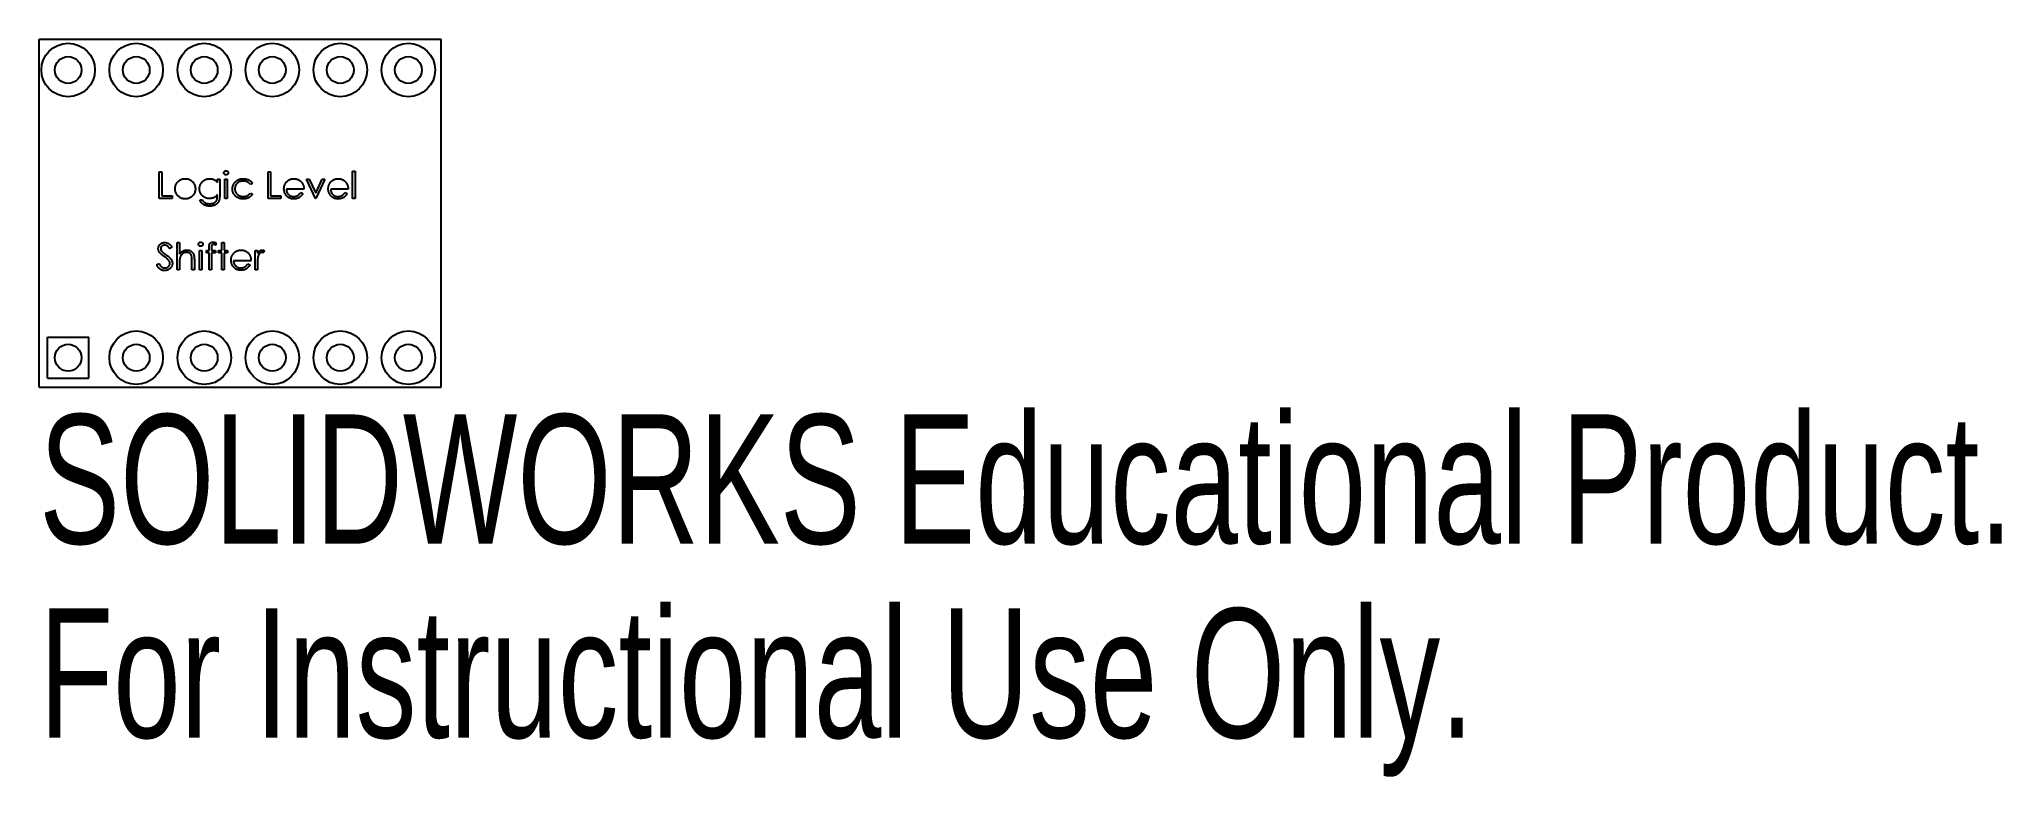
# Model space of a CAD drawing. Header units: millimetres. Extents: x 139.3 to 212.6, y 143.4 to 171.
import ezdxf

# ---------------------------------------------------------------- set-up
doc = ezdxf.new("R2010")
doc.units = ezdxf.units.MM
doc.styles.add('SLDTEXTSTYLE0', font='TXT', dxfattribs={"width": 0.7})

msp = doc.modelspace()

# ---------------------------------------------------------------- linework, layer by layer
at = {"color": 7, "linetype": 'Continuous', "lineweight": 25}
for p, q in [((139.292, 170.953), (154.292, 170.953)), ((139.292, 157.953), (139.292, 170.953)), ((154.292, 157.953), (154.292, 170.953)), ((143.775, 164.999), (143.775, 165.999)), ((143.775, 165.999), (143.864, 165.999)), ((143.864, 165.999), (143.864, 165.101)), ((145.941, 165.602), (145.941, 165.729)), ((145.941, 165.729), (146.031, 165.729)), ((146.031, 165.729), (146.031, 165.149)), ((146.223, 164.999), (146.223, 165.729)), ((146.223, 165.729), (146.313, 165.729)), ((146.313, 165.729), (146.313, 164.999)), ((147.839, 164.999), (147.839, 165.999)), ((147.839, 165.999), (147.928, 165.999)), ((147.928, 165.999), (147.928, 165.101)), ((149.608, 164.999), (149.275, 165.729)), ((149.275, 165.729), (149.372, 165.729)), ((149.372, 165.729), (149.614, 165.197)), ((149.614, 165.197), (149.857, 165.729)), ((149.954, 165.729), (149.621, 164.999)), ((149.857, 165.729), (149.954, 165.729)), ((150.993, 164.999), (150.993, 166.024)), ((150.993, 166.024), (151.082, 166.024)), ((151.082, 166.024), (151.082, 164.999)), ((144.249, 164.999), (143.775, 164.999)), ((143.864, 165.101), (144.249, 165.101)), ((144.249, 165.101), (144.249, 164.999)), ((145.287, 164.947), (145.377, 164.947)), ((145.941, 165.101), (145.941, 165.139)), ((146.313, 164.999), (146.223, 164.999)), ((147.249, 165.571), (147.174, 165.524)), ((147.174, 165.204), (147.249, 165.154)), ((148.313, 164.999), (147.839, 164.999)), ((147.928, 165.101), (148.313, 165.101)), ((148.313, 165.101), (148.313, 164.999)), ((149.172, 165.345), (148.518, 165.345)), ((149.054, 165.229), (149.134, 165.188)), ((149.621, 164.999), (149.608, 164.999)), ((150.826, 165.345), (150.172, 165.345)), ((150.708, 165.229), (150.787, 165.188)), ((151.082, 164.999), (150.993, 164.999)), ((144.249, 163.188), (144.168, 163.127)), ((144.441, 162.332), (144.441, 163.358)), ((144.441, 163.358), (144.531, 163.358)), ((144.531, 163.358), (144.531, 162.925)), ((144.993, 162.332), (144.993, 162.676)), ((145.082, 162.705), (145.082, 162.332)), ((145.275, 162.332), (145.275, 163.063)), ((145.275, 163.063), (145.364, 163.063)), ((145.364, 163.063), (145.364, 162.332)), ((145.531, 162.973), (145.531, 163.063)), ((145.531, 163.063), (145.634, 163.063)), ((145.634, 162.973), (145.531, 162.973)), ((145.634, 163.063), (145.634, 163.18)), ((145.634, 162.332), (145.634, 162.973)), ((145.724, 162.973), (145.723, 162.332)), ((145.724, 163.164), (145.724, 163.063)), ((145.724, 163.063), (145.877, 163.063)), ((145.877, 162.973), (145.724, 162.973)), ((145.877, 163.063), (145.877, 162.973)), ((145.89, 163.352), (145.89, 163.258)), ((145.98, 162.973), (145.98, 163.063)), ((145.98, 163.063), (146.108, 163.063)), ((146.108, 162.973), (145.98, 162.973)), ((146.108, 163.063), (146.108, 163.358)), ((146.108, 163.358), (146.198, 163.358)), ((146.108, 162.332), (146.108, 162.973)), ((146.198, 163.358), (146.198, 163.063)), ((146.198, 163.063), (146.326, 163.063)), ((146.326, 162.973), (146.198, 162.973)), ((146.198, 162.973), (146.198, 162.332)), ((146.326, 163.063), (146.326, 162.973)), ((147.198, 162.678), (146.544, 162.678)), ((147.352, 162.332), (147.352, 163.063)), ((147.352, 163.063), (147.441, 163.063)), ((147.441, 163.063), (147.441, 162.955)), ((147.698, 163.051), (147.648, 162.973)), ((143.672, 162.525), (143.757, 162.576)), ((144.531, 162.332), (144.441, 162.332)), ((144.531, 162.596), (144.531, 162.332)), ((145.082, 162.332), (144.993, 162.332)), ((145.364, 162.332), (145.275, 162.332)), ((145.723, 162.332), (145.634, 162.332)), ((146.198, 162.332), (146.108, 162.332)), ((147.08, 162.563), (147.159, 162.521)), ((147.441, 162.332), (147.352, 162.332)), ((147.441, 162.578), (147.441, 162.332)), ((139.602, 158.283), (139.602, 159.823)), ((139.602, 159.823), (141.142, 159.823)), ((141.142, 158.283), (141.142, 159.823)), ((139.602, 158.283), (141.142, 158.283)), ((139.292, 157.953), (154.292, 157.953))]:
    msp.add_line(p, q, dxfattribs=at)
for centre, radius in [((140.372, 169.803), 1), ((142.912, 169.803), 1), ((145.452, 169.803), 1), ((147.992, 169.803), 1), ((150.532, 169.803), 1), ((153.072, 169.803), 1), ((140.372, 169.803), 0.5), ((142.912, 169.803), 0.5), ((145.452, 169.803), 0.5), ((147.992, 169.803), 0.5), ((150.532, 169.803), 0.5), ((153.072, 169.803), 0.5), ((142.912, 159.053), 1), ((145.452, 159.053), 1), ((147.992, 159.053), 1), ((150.532, 159.053), 1), ((153.072, 159.053), 1), ((140.372, 159.053), 0.5), ((142.912, 159.053), 0.5), ((145.452, 159.053), 0.5), ((147.992, 159.053), 0.5), ((150.532, 159.053), 0.5), ((153.072, 159.053), 0.5)]:
    msp.add_circle(centre, radius, dxfattribs=at)
for points, knots in [([(144.364, 165.362), (144.365, 165.374), (144.365, 165.398), (144.37, 165.434), (144.378, 165.469), (144.389, 165.502), (144.403, 165.534), (144.42, 165.564), (144.441, 165.594), (144.457, 165.612), (144.465, 165.621)], [0, 0, 0, 0, 0.128919, 0.255238, 0.378679, 0.501088, 0.622714, 0.746241, 0.871589, 1, 1, 1, 1]), ([(144.465, 165.621), (144.474, 165.631), (144.492, 165.65), (144.523, 165.674), (144.555, 165.696), (144.589, 165.713), (144.625, 165.726), (144.663, 165.735), (144.702, 165.741), (144.729, 165.742), (144.743, 165.742)], [0, 0, 0, 0, 0.128498, 0.252713, 0.374819, 0.496436, 0.617911, 0.741288, 0.8687, 1, 1, 1, 1]), ([(144.743, 165.742), (144.757, 165.742), (144.784, 165.741), (144.823, 165.735), (144.861, 165.726), (144.896, 165.713), (144.93, 165.696), (144.963, 165.675), (144.993, 165.65), (145.011, 165.631), (145.021, 165.622)], [0, 0, 0, 0, 0.131751, 0.258332, 0.382134, 0.503804, 0.624693, 0.746871, 0.871514, 1, 1, 1, 1]), ([(145.021, 165.622), (145.029, 165.613), (145.044, 165.594), (145.065, 165.565), (145.082, 165.534), (145.096, 165.502), (145.107, 165.469), (145.115, 165.434), (145.12, 165.399), (145.12, 165.374), (145.121, 165.362)], [0, 0, 0, 0, 0.128157, 0.253834, 0.376506, 0.498534, 0.621368, 0.744565, 0.870634, 1, 1, 1, 1]), ([(145.275, 165.366), (145.275, 165.375), (145.275, 165.391), (145.278, 165.416), (145.281, 165.44), (145.287, 165.464), (145.294, 165.487), (145.303, 165.51), (145.313, 165.532), (145.325, 165.554), (145.338, 165.575), (145.352, 165.595), (145.368, 165.614), (145.385, 165.632), (145.403, 165.649), (145.422, 165.664), (145.443, 165.679), (145.464, 165.692), (145.487, 165.703), (145.509, 165.714), (145.532, 165.723), (145.556, 165.73), (145.579, 165.735), (145.603, 165.739), (145.628, 165.742), (145.644, 165.742), (145.652, 165.742)], [0, 0, 0, 0, 0.042034, 0.083905, 0.125069, 0.166158, 0.20721, 0.248491, 0.289878, 0.33217, 0.374476, 0.416225, 0.45761, 0.499073, 0.540553, 0.582249, 0.62455, 0.667433, 0.710323, 0.752467, 0.794065, 0.835216, 0.876228, 0.917446, 0.958643, 1, 1, 1, 1]), ([(145.652, 165.742), (145.665, 165.742), (145.692, 165.741), (145.731, 165.735), (145.769, 165.726), (145.805, 165.712), (145.841, 165.693), (145.876, 165.668), (145.91, 165.638), (145.93, 165.614), (145.941, 165.602)], [0, 0, 0, 0, 0.120911, 0.238762, 0.354755, 0.470359, 0.589144, 0.716329, 0.852445, 1, 1, 1, 1]), ([(146.185, 165.96), (146.185, 165.965), (146.186, 165.975), (146.191, 165.99), (146.198, 166.003), (146.209, 166.015), (146.222, 166.025), (146.236, 166.032), (146.252, 166.036), (146.262, 166.037), (146.268, 166.037)], [0, 0, 0, 0, 0.12329, 0.242149, 0.363437, 0.489745, 0.618115, 0.744894, 0.868932, 1, 1, 1, 1]), ([(146.268, 165.883), (146.262, 165.884), (146.252, 165.884), (146.236, 165.888), (146.222, 165.896), (146.209, 165.905), (146.198, 165.917), (146.191, 165.93), (146.186, 165.945), (146.185, 165.955), (146.185, 165.96)], [0, 0, 0, 0, 0.131867, 0.256661, 0.384213, 0.513365, 0.640443, 0.761085, 0.879146, 1, 1, 1, 1]), ([(146.268, 166.037), (146.273, 166.037), (146.284, 166.036), (146.3, 166.032), (146.314, 166.025), (146.327, 166.015), (146.338, 166.003), (146.346, 165.99), (146.351, 165.975), (146.351, 165.965), (146.352, 165.96)], [0, 0, 0, 0, 0.131899, 0.258284, 0.384341, 0.51198, 0.638632, 0.75923, 0.877412, 1, 1, 1, 1]), ([(146.352, 165.96), (146.351, 165.955), (146.351, 165.945), (146.346, 165.93), (146.338, 165.917), (146.327, 165.906), (146.314, 165.896), (146.3, 165.888), (146.284, 165.884), (146.273, 165.884), (146.268, 165.883)], [0, 0, 0, 0, 0.120162, 0.237546, 0.357497, 0.484917, 0.613329, 0.74015, 0.867301, 1, 1, 1, 1]), ([(146.505, 165.358), (146.506, 165.367), (146.506, 165.384), (146.509, 165.409), (146.512, 165.434), (146.519, 165.459), (146.526, 165.483), (146.535, 165.507), (146.546, 165.53), (146.558, 165.552), (146.572, 165.574), (146.588, 165.595), (146.604, 165.614), (146.622, 165.632), (146.641, 165.649), (146.661, 165.665), (146.683, 165.679), (146.705, 165.692), (146.729, 165.704), (146.753, 165.714), (146.779, 165.723), (146.805, 165.73), (146.831, 165.736), (146.858, 165.739), (146.886, 165.742), (146.905, 165.742), (146.914, 165.742)], [0, 0, 0, 0, 0.041291, 0.082136, 0.122636, 0.162831, 0.203007, 0.243526, 0.284173, 0.32541, 0.366855, 0.407551, 0.448187, 0.488683, 0.529015, 0.569843, 0.61137, 0.653238, 0.695446, 0.737751, 0.780043, 0.822807, 0.865978, 0.909595, 0.954231, 1, 1, 1, 1]), ([(146.908, 165.652), (146.897, 165.652), (146.875, 165.652), (146.844, 165.648), (146.813, 165.641), (146.785, 165.632), (146.757, 165.62), (146.731, 165.606), (146.707, 165.589), (146.684, 165.569), (146.663, 165.548), (146.645, 165.525), (146.629, 165.502), (146.617, 165.477), (146.607, 165.451), (146.6, 165.423), (146.596, 165.395), (146.595, 165.376), (146.595, 165.366)], [0, 0, 0, 0, 0.069522, 0.136921, 0.201969, 0.265462, 0.328248, 0.390817, 0.45355, 0.517542, 0.580738, 0.641922, 0.701597, 0.760313, 0.818757, 0.877718, 0.938094, 1, 1, 1, 1]), ([(147.174, 165.524), (147.166, 165.535), (147.149, 165.555), (147.121, 165.581), (147.091, 165.603), (147.059, 165.621), (147.024, 165.635), (146.987, 165.645), (146.948, 165.651), (146.922, 165.652), (146.908, 165.652)], [0, 0, 0, 0, 0.128324, 0.252584, 0.373506, 0.493364, 0.614609, 0.73847, 0.865995, 1, 1, 1, 1]), ([(146.914, 165.742), (146.926, 165.742), (146.95, 165.741), (146.986, 165.737), (147.021, 165.73), (147.054, 165.72), (147.087, 165.709), (147.117, 165.695), (147.144, 165.679), (147.169, 165.662), (147.192, 165.643), (147.213, 165.622), (147.232, 165.598), (147.243, 165.58), (147.249, 165.571)], [0, 0, 0, 0, 0.0912688, 0.1820814, 0.2719097, 0.3620495, 0.4500663, 0.5339765, 0.6136025, 0.6901976, 0.7654129, 0.8414366, 0.9197327, 1, 1, 1, 1]), ([(148.428, 165.362), (148.429, 165.373), (148.429, 165.396), (148.433, 165.428), (148.44, 165.46), (148.449, 165.492), (148.461, 165.522), (148.475, 165.551), (148.493, 165.579), (148.506, 165.597), (148.513, 165.606)], [0, 0, 0, 0, 0.128045, 0.253768, 0.377428, 0.500551, 0.623296, 0.746578, 0.872348, 1, 1, 1, 1]), ([(148.513, 165.606), (148.522, 165.617), (148.539, 165.638), (148.57, 165.666), (148.602, 165.69), (148.637, 165.709), (148.674, 165.724), (148.714, 165.735), (148.755, 165.741), (148.784, 165.742), (148.798, 165.742)], [0, 0, 0, 0, 0.128835, 0.253589, 0.374643, 0.49534, 0.616325, 0.739759, 0.866842, 1, 1, 1, 1]), ([(148.798, 165.742), (148.813, 165.742), (148.843, 165.741), (148.886, 165.734), (148.926, 165.723), (148.964, 165.707), (149, 165.687), (149.034, 165.662), (149.065, 165.632), (149.083, 165.61), (149.093, 165.598)], [0, 0, 0, 0, 0.13204, 0.259033, 0.38188, 0.502258, 0.622752, 0.744743, 0.870109, 1, 1, 1, 1]), ([(149.093, 165.598), (149.099, 165.59), (149.111, 165.573), (149.127, 165.545), (149.141, 165.515), (149.152, 165.484), (149.161, 165.452), (149.167, 165.417), (149.171, 165.382), (149.172, 165.357), (149.172, 165.345)], [0, 0, 0, 0, 0.118522, 0.236255, 0.356174, 0.47725, 0.60154, 0.729618, 0.862158, 1, 1, 1, 1]), ([(150.082, 165.362), (150.083, 165.373), (150.083, 165.396), (150.087, 165.428), (150.094, 165.46), (150.103, 165.492), (150.115, 165.522), (150.129, 165.551), (150.146, 165.579), (150.16, 165.597), (150.166, 165.606)], [0, 0, 0, 0, 0.128045, 0.253768, 0.377428, 0.500551, 0.623296, 0.746578, 0.872348, 1, 1, 1, 1]), ([(150.166, 165.606), (150.176, 165.617), (150.193, 165.638), (150.224, 165.666), (150.256, 165.69), (150.291, 165.709), (150.328, 165.724), (150.367, 165.735), (150.409, 165.741), (150.438, 165.742), (150.452, 165.742)], [0, 0, 0, 0, 0.128835, 0.253589, 0.374643, 0.49534, 0.616325, 0.739759, 0.866842, 1, 1, 1, 1]), ([(150.452, 165.742), (150.467, 165.742), (150.496, 165.741), (150.539, 165.734), (150.58, 165.723), (150.618, 165.707), (150.654, 165.687), (150.687, 165.662), (150.719, 165.632), (150.737, 165.61), (150.746, 165.598)], [0, 0, 0, 0, 0.13204, 0.259033, 0.38188, 0.502258, 0.622752, 0.744743, 0.870109, 1, 1, 1, 1]), ([(150.746, 165.598), (150.753, 165.59), (150.765, 165.573), (150.781, 165.545), (150.795, 165.515), (150.806, 165.484), (150.815, 165.452), (150.821, 165.417), (150.825, 165.382), (150.826, 165.357), (150.826, 165.345)], [0, 0, 0, 0, 0.118522, 0.236255, 0.356174, 0.47725, 0.60154, 0.729618, 0.862158, 1, 1, 1, 1]), ([(144.743, 164.986), (144.729, 164.986), (144.703, 164.987), (144.664, 164.992), (144.626, 165.001), (144.591, 165.013), (144.558, 165.029), (144.526, 165.049), (144.497, 165.072), (144.47, 165.098), (144.445, 165.127), (144.423, 165.157), (144.405, 165.188), (144.39, 165.221), (144.379, 165.254), (144.37, 165.289), (144.365, 165.325), (144.365, 165.35), (144.364, 165.362)], [0, 0, 0, 0, 0.068742, 0.134635, 0.198324, 0.260825, 0.322714, 0.384555, 0.446913, 0.510958, 0.574931, 0.636685, 0.697483, 0.757134, 0.816966, 0.876818, 0.937663, 1, 1, 1, 1]), ([(145.121, 165.362), (145.12, 165.35), (145.12, 165.325), (145.115, 165.289), (145.107, 165.254), (145.095, 165.221), (145.08, 165.188), (145.062, 165.157), (145.04, 165.127), (145.015, 165.098), (144.988, 165.072), (144.959, 165.049), (144.928, 165.029), (144.894, 165.013), (144.859, 165.001), (144.822, 164.992), (144.783, 164.987), (144.757, 164.986), (144.743, 164.986)], [0, 0, 0, 0, 0.062416, 0.123337, 0.183265, 0.243172, 0.302898, 0.363774, 0.425605, 0.489659, 0.553785, 0.616222, 0.677854, 0.739517, 0.802097, 0.865866, 0.931508, 1, 1, 1, 1]), ([(145.649, 164.999), (145.641, 164.999), (145.624, 164.999), (145.6, 165.002), (145.575, 165.005), (145.551, 165.011), (145.528, 165.018), (145.505, 165.027), (145.482, 165.036), (145.46, 165.048), (145.438, 165.061), (145.418, 165.075), (145.399, 165.09), (145.381, 165.106), (145.365, 165.124), (145.349, 165.142), (145.336, 165.161), (145.323, 165.182), (145.311, 165.203), (145.302, 165.225), (145.293, 165.247), (145.286, 165.27), (145.281, 165.293), (145.277, 165.317), (145.275, 165.342), (145.275, 165.358), (145.275, 165.366)], [0, 0, 0, 0, 0.042865, 0.085222, 0.127202, 0.169025, 0.210882, 0.252963, 0.295628, 0.338553, 0.381463, 0.423582, 0.465066, 0.506312, 0.54704, 0.587676, 0.628675, 0.669946, 0.711036, 0.751996, 0.792673, 0.833446, 0.874191, 0.915494, 0.957478, 1, 1, 1, 1]), ([(145.661, 164.717), (145.646, 164.717), (145.616, 164.717), (145.573, 164.723), (145.532, 164.731), (145.494, 164.743), (145.459, 164.757), (145.427, 164.774), (145.398, 164.793), (145.372, 164.815), (145.349, 164.841), (145.327, 164.872), (145.306, 164.907), (145.294, 164.934), (145.287, 164.947)], [0, 0, 0, 0, 0.0964914, 0.1884737, 0.2768399, 0.3621366, 0.4434368, 0.5201655, 0.5927097, 0.6629173, 0.7354188, 0.814881, 0.9030606, 1, 1, 1, 1]), ([(145.377, 164.947), (145.384, 164.936), (145.399, 164.914), (145.425, 164.885), (145.454, 164.86), (145.486, 164.84), (145.522, 164.825), (145.562, 164.814), (145.606, 164.808), (145.636, 164.807), (145.652, 164.806)], [0, 0, 0, 0, 0.124716, 0.243805, 0.360062, 0.475112, 0.593525, 0.71935, 0.853855, 1, 1, 1, 1]), ([(145.941, 165.139), (145.932, 165.128), (145.914, 165.106), (145.883, 165.078), (145.849, 165.054), (145.812, 165.034), (145.773, 165.018), (145.733, 165.007), (145.691, 165), (145.663, 164.999), (145.649, 164.999)], [0, 0, 0, 0, 0.126561, 0.250895, 0.374719, 0.499826, 0.624964, 0.749039, 0.87318, 1, 1, 1, 1]), ([(145.652, 164.806), (145.668, 164.807), (145.698, 164.808), (145.741, 164.814), (145.781, 164.825), (145.816, 164.84), (145.848, 164.858), (145.874, 164.879), (145.896, 164.902), (145.911, 164.923), (145.92, 164.942), (145.926, 164.959), (145.93, 164.977), (145.934, 164.998), (145.938, 165.021), (145.94, 165.045), (145.941, 165.072), (145.941, 165.091), (145.941, 165.101)], [0, 0, 0, 0, 0.098171, 0.189264, 0.274463, 0.355023, 0.43092, 0.501086, 0.566608, 0.629721, 0.662711, 0.698766, 0.738611, 0.782581, 0.830409, 0.882578, 0.939229, 1, 1, 1, 1]), ([(146.004, 164.925), (146.001, 164.917), (145.995, 164.901), (145.983, 164.878), (145.97, 164.856), (145.955, 164.836), (145.938, 164.818), (145.92, 164.8), (145.9, 164.784), (145.878, 164.77), (145.855, 164.758), (145.83, 164.747), (145.805, 164.737), (145.778, 164.73), (145.75, 164.724), (145.721, 164.72), (145.691, 164.717), (145.671, 164.717), (145.661, 164.717)], [0, 0, 0, 0, 0.061371, 0.120906, 0.179424, 0.237607, 0.295938, 0.354218, 0.413537, 0.474087, 0.535121, 0.596988, 0.66002, 0.724277, 0.790012, 0.857748, 0.927829, 1, 1, 1, 1]), ([(146.031, 165.149), (146.031, 165.137), (146.031, 165.113), (146.03, 165.079), (146.027, 165.047), (146.025, 165.018), (146.021, 164.991), (146.016, 164.967), (146.011, 164.945), (146.007, 164.932), (146.004, 164.925)], [0, 0, 0, 0, 0.163445, 0.315489, 0.456291, 0.585864, 0.705429, 0.813371, 0.911718, 1, 1, 1, 1]), ([(146.907, 164.986), (146.893, 164.986), (146.865, 164.987), (146.824, 164.992), (146.786, 165), (146.749, 165.012), (146.713, 165.028), (146.68, 165.046), (146.648, 165.068), (146.619, 165.094), (146.592, 165.121), (146.569, 165.151), (146.55, 165.182), (146.533, 165.214), (146.521, 165.248), (146.512, 165.283), (146.506, 165.32), (146.506, 165.345), (146.505, 165.358)], [0, 0, 0, 0, 0.069559, 0.136335, 0.201096, 0.26445, 0.327005, 0.389391, 0.451976, 0.51567, 0.578973, 0.640167, 0.69974, 0.758685, 0.81782, 0.876984, 0.937634, 1, 1, 1, 1]), ([(146.595, 165.366), (146.596, 165.353), (146.597, 165.328), (146.605, 165.29), (146.618, 165.254), (146.635, 165.219), (146.658, 165.187), (146.684, 165.158), (146.714, 165.133), (146.748, 165.113), (146.785, 165.096), (146.824, 165.084), (146.866, 165.077), (146.894, 165.076), (146.908, 165.076)], [0, 0, 0, 0, 0.080525, 0.159965, 0.240321, 0.322529, 0.405024, 0.486597, 0.567865, 0.651333, 0.736238, 0.821529, 0.909005, 1, 1, 1, 1]), ([(147.249, 165.154), (147.245, 165.148), (147.236, 165.135), (147.221, 165.116), (147.205, 165.099), (147.188, 165.083), (147.17, 165.068), (147.15, 165.054), (147.13, 165.041), (147.108, 165.03), (147.086, 165.019), (147.063, 165.01), (147.039, 165.003), (147.014, 164.997), (146.988, 164.992), (146.962, 164.988), (146.935, 164.986), (146.916, 164.986), (146.907, 164.986)], [0, 0, 0, 0, 0.059633, 0.119069, 0.178197, 0.236957, 0.295932, 0.355856, 0.416473, 0.477742, 0.539903, 0.602538, 0.665422, 0.729765, 0.794829, 0.861827, 0.930011, 1, 1, 1, 1]), ([(146.908, 165.076), (146.922, 165.076), (146.948, 165.077), (146.986, 165.083), (147.022, 165.093), (147.056, 165.107), (147.089, 165.125), (147.119, 165.147), (147.148, 165.173), (147.165, 165.194), (147.174, 165.204)], [0, 0, 0, 0, 0.129981, 0.255447, 0.377298, 0.498442, 0.619372, 0.741857, 0.868564, 1, 1, 1, 1]), ([(148.796, 164.986), (148.782, 164.986), (148.755, 164.987), (148.715, 164.992), (148.677, 165.001), (148.642, 165.014), (148.609, 165.03), (148.579, 165.05), (148.551, 165.074), (148.525, 165.101), (148.503, 165.13), (148.483, 165.16), (148.466, 165.192), (148.453, 165.224), (148.442, 165.257), (148.434, 165.291), (148.429, 165.326), (148.429, 165.35), (148.428, 165.362)], [0, 0, 0, 0, 0.071579, 0.139629, 0.204797, 0.268135, 0.329814, 0.391301, 0.453434, 0.516552, 0.579631, 0.641119, 0.701294, 0.76081, 0.819932, 0.87892, 0.938983, 1, 1, 1, 1]), ([(148.518, 165.345), (148.519, 165.335), (148.52, 165.316), (148.524, 165.289), (148.53, 165.262), (148.539, 165.237), (148.55, 165.214), (148.563, 165.191), (148.579, 165.17), (148.596, 165.151), (148.616, 165.133), (148.637, 165.118), (148.659, 165.105), (148.682, 165.094), (148.706, 165.086), (148.731, 165.08), (148.758, 165.076), (148.776, 165.076), (148.785, 165.076)], [0, 0, 0, 0, 0.068385, 0.134476, 0.198391, 0.260753, 0.321829, 0.383037, 0.444653, 0.507398, 0.569825, 0.630778, 0.690929, 0.750945, 0.811049, 0.872331, 0.935004, 1, 1, 1, 1]), ([(148.785, 165.076), (148.794, 165.076), (148.812, 165.076), (148.838, 165.079), (148.864, 165.085), (148.89, 165.092), (148.914, 165.101), (148.937, 165.112), (148.957, 165.124), (148.977, 165.138), (148.996, 165.155), (149.015, 165.176), (149.035, 165.201), (149.047, 165.219), (149.054, 165.229)], [0, 0, 0, 0, 0.082592, 0.163879, 0.245659, 0.327726, 0.40861, 0.485749, 0.559169, 0.630268, 0.705306, 0.792065, 0.889796, 1, 1, 1, 1]), ([(149.134, 165.188), (149.127, 165.176), (149.115, 165.154), (149.094, 165.124), (149.071, 165.097), (149.047, 165.074), (149.021, 165.053), (148.994, 165.036), (148.966, 165.02), (148.935, 165.008), (148.903, 164.998), (148.869, 164.991), (148.833, 164.987), (148.809, 164.986), (148.796, 164.986)], [0, 0, 0, 0, 0.09337, 0.181661, 0.265874, 0.346355, 0.4246, 0.501903, 0.579992, 0.658443, 0.738672, 0.821894, 0.908801, 1, 1, 1, 1]), ([(150.45, 164.986), (150.436, 164.986), (150.408, 164.987), (150.369, 164.992), (150.331, 165.001), (150.296, 165.014), (150.263, 165.03), (150.233, 165.05), (150.204, 165.074), (150.179, 165.101), (150.157, 165.13), (150.137, 165.16), (150.12, 165.192), (150.106, 165.224), (150.095, 165.257), (150.088, 165.291), (150.083, 165.326), (150.083, 165.35), (150.082, 165.362)], [0, 0, 0, 0, 0.071579, 0.139629, 0.204797, 0.268135, 0.329814, 0.391301, 0.453434, 0.516552, 0.579631, 0.641119, 0.701294, 0.76081, 0.819932, 0.87892, 0.938983, 1, 1, 1, 1]), ([(150.172, 165.345), (150.173, 165.335), (150.173, 165.316), (150.177, 165.289), (150.184, 165.262), (150.193, 165.237), (150.204, 165.214), (150.217, 165.191), (150.233, 165.17), (150.25, 165.151), (150.27, 165.133), (150.29, 165.118), (150.312, 165.105), (150.336, 165.094), (150.36, 165.086), (150.385, 165.08), (150.412, 165.076), (150.43, 165.076), (150.439, 165.076)], [0, 0, 0, 0, 0.068385, 0.134476, 0.198391, 0.260753, 0.321829, 0.383037, 0.444653, 0.507398, 0.569825, 0.630778, 0.690929, 0.750945, 0.811049, 0.872331, 0.935004, 1, 1, 1, 1]), ([(150.439, 165.076), (150.448, 165.076), (150.465, 165.076), (150.492, 165.079), (150.518, 165.085), (150.543, 165.092), (150.568, 165.101), (150.591, 165.112), (150.611, 165.124), (150.631, 165.138), (150.65, 165.155), (150.668, 165.176), (150.688, 165.201), (150.701, 165.219), (150.708, 165.229)], [0, 0, 0, 0, 0.0825923, 0.1638789, 0.2456587, 0.3277257, 0.40861, 0.4857491, 0.5591691, 0.6302685, 0.705306, 0.792065, 0.8897964, 1, 1, 1, 1]), ([(150.787, 165.188), (150.781, 165.176), (150.769, 165.154), (150.747, 165.124), (150.725, 165.097), (150.701, 165.074), (150.675, 165.053), (150.648, 165.036), (150.62, 165.02), (150.589, 165.008), (150.557, 164.998), (150.523, 164.991), (150.487, 164.987), (150.463, 164.986), (150.45, 164.986)], [0, 0, 0, 0, 0.09337, 0.181661, 0.265874, 0.346355, 0.4246, 0.501903, 0.579992, 0.658443, 0.738672, 0.821894, 0.908801, 1, 1, 1, 1]), ([(143.736, 163.124), (143.737, 163.135), (143.737, 163.156), (143.744, 163.186), (143.753, 163.216), (143.767, 163.243), (143.785, 163.268), (143.806, 163.291), (143.83, 163.311), (143.857, 163.328), (143.886, 163.341), (143.917, 163.351), (143.95, 163.356), (143.971, 163.357), (143.983, 163.358)], [0, 0, 0, 0, 0.083785, 0.16578, 0.24628, 0.327461, 0.408797, 0.489715, 0.571376, 0.655523, 0.741019, 0.826547, 0.911989, 1, 1, 1, 1]), ([(143.792, 162.972), (143.788, 162.978), (143.779, 162.989), (143.767, 163.008), (143.758, 163.026), (143.75, 163.045), (143.744, 163.064), (143.739, 163.084), (143.737, 163.104), (143.736, 163.117), (143.736, 163.124)], [0, 0, 0, 0, 0.133507, 0.262559, 0.388264, 0.512667, 0.633722, 0.755394, 0.877553, 1, 1, 1, 1]), ([(143.956, 162.836), (143.945, 162.843), (143.925, 162.858), (143.897, 162.879), (143.872, 162.899), (143.85, 162.916), (143.831, 162.932), (143.815, 162.947), (143.802, 162.96), (143.795, 162.968), (143.792, 162.972)], [0, 0, 0, 0, 0.181535, 0.347082, 0.495568, 0.628357, 0.74552, 0.845831, 0.930782, 1, 1, 1, 1]), ([(143.973, 163.255), (143.962, 163.255), (143.942, 163.254), (143.914, 163.247), (143.889, 163.235), (143.867, 163.219), (143.848, 163.2), (143.835, 163.178), (143.827, 163.154), (143.826, 163.137), (143.826, 163.128)], [0, 0, 0, 0, 0.143073, 0.275903, 0.402371, 0.528414, 0.650356, 0.765895, 0.880774, 1, 1, 1, 1]), ([(143.826, 163.128), (143.826, 163.123), (143.826, 163.112), (143.829, 163.097), (143.833, 163.081), (143.84, 163.065), (143.849, 163.049), (143.86, 163.033), (143.875, 163.016), (143.886, 163.005), (143.892, 162.999)], [0, 0, 0, 0, 0.107285, 0.214746, 0.322939, 0.434116, 0.553412, 0.686073, 0.834256, 1, 1, 1, 1]), ([(143.892, 162.999), (143.894, 162.997), (143.899, 162.993), (143.909, 162.985), (143.921, 162.976), (143.937, 162.964), (143.955, 162.951), (143.976, 162.936), (144, 162.918), (144.017, 162.906), (144.026, 162.9)], [0, 0, 0, 0, 0.052594, 0.124952, 0.218094, 0.333502, 0.468789, 0.624938, 0.801683, 1, 1, 1, 1]), ([(144.136, 162.677), (144.132, 162.682), (144.122, 162.694), (144.106, 162.712), (144.087, 162.731), (144.066, 162.75), (144.042, 162.77), (144.016, 162.792), (143.987, 162.814), (143.966, 162.828), (143.956, 162.836)], [0, 0, 0, 0, 0.090279, 0.18953, 0.299198, 0.418926, 0.548376, 0.688136, 0.839084, 1, 1, 1, 1]), ([(144.168, 163.127), (144.163, 163.133), (144.154, 163.145), (144.139, 163.162), (144.126, 163.178), (144.112, 163.191), (144.1, 163.204), (144.088, 163.214), (144.076, 163.223), (144.062, 163.232), (144.044, 163.242), (144.021, 163.249), (143.997, 163.254), (143.981, 163.255), (143.973, 163.255)], [0, 0, 0, 0, 0.0984694, 0.1896291, 0.2741841, 0.3521832, 0.4231989, 0.4885509, 0.5484733, 0.6014402, 0.7011981, 0.7995918, 0.8985451, 1, 1, 1, 1]), ([(143.983, 163.358), (143.994, 163.357), (144.018, 163.356), (144.052, 163.349), (144.085, 163.338), (144.112, 163.325), (144.133, 163.311), (144.149, 163.299), (144.165, 163.286), (144.182, 163.27), (144.198, 163.252), (144.215, 163.233), (144.232, 163.211), (144.243, 163.196), (144.249, 163.188)], [0, 0, 0, 0, 0.107233, 0.213252, 0.31883, 0.426794, 0.483646, 0.543604, 0.608308, 0.677127, 0.750686, 0.828713, 0.91219, 1, 1, 1, 1]), ([(144.026, 162.9), (144.037, 162.892), (144.058, 162.876), (144.088, 162.854), (144.115, 162.831), (144.14, 162.809), (144.161, 162.788), (144.181, 162.768), (144.198, 162.748), (144.216, 162.723), (144.234, 162.692), (144.25, 162.654), (144.26, 162.615), (144.261, 162.59), (144.262, 162.577)], [0, 0, 0, 0, 0.096972, 0.187773, 0.272396, 0.351321, 0.424335, 0.491909, 0.554233, 0.611268, 0.716348, 0.81454, 0.908495, 1, 1, 1, 1]), ([(144.172, 162.578), (144.172, 162.587), (144.171, 162.604), (144.164, 162.629), (144.152, 162.653), (144.142, 162.669), (144.136, 162.677)], [0, 0, 0, 0, 0.234723, 0.477158, 0.728556, 1, 1, 1, 1]), ([(144.531, 162.925), (144.541, 162.937), (144.559, 162.96), (144.591, 162.991), (144.623, 163.017), (144.658, 163.038), (144.694, 163.055), (144.731, 163.067), (144.769, 163.074), (144.796, 163.075), (144.809, 163.076)], [0, 0, 0, 0, 0.140724, 0.273996, 0.400684, 0.522555, 0.641534, 0.759969, 0.878405, 1, 1, 1, 1]), ([(144.545, 162.792), (144.544, 162.787), (144.541, 162.777), (144.539, 162.759), (144.536, 162.739), (144.534, 162.716), (144.533, 162.69), (144.532, 162.661), (144.531, 162.63), (144.531, 162.608), (144.531, 162.596)], [0, 0, 0, 0, 0.075999, 0.165611, 0.269045, 0.387448, 0.518827, 0.665394, 0.825083, 1, 1, 1, 1]), ([(144.793, 162.986), (144.786, 162.986), (144.772, 162.985), (144.751, 162.983), (144.73, 162.978), (144.71, 162.972), (144.691, 162.964), (144.672, 162.955), (144.654, 162.943), (144.636, 162.93), (144.62, 162.916), (144.604, 162.901), (144.591, 162.885), (144.578, 162.868), (144.568, 162.85), (144.559, 162.832), (144.551, 162.812), (144.547, 162.799), (144.545, 162.792)], [0, 0, 0, 0, 0.06402, 0.126694, 0.189084, 0.250363, 0.312516, 0.374243, 0.43785, 0.502657, 0.567745, 0.630576, 0.692772, 0.754268, 0.815121, 0.876051, 0.937982, 1, 1, 1, 1]), ([(144.982, 162.842), (144.979, 162.853), (144.973, 162.875), (144.958, 162.905), (144.94, 162.93), (144.918, 162.951), (144.892, 162.967), (144.862, 162.978), (144.829, 162.985), (144.805, 162.985), (144.793, 162.986)], [0, 0, 0, 0, 0.136257, 0.261954, 0.379638, 0.494379, 0.609866, 0.729887, 0.859213, 1, 1, 1, 1]), ([(144.809, 163.076), (144.823, 163.075), (144.849, 163.074), (144.888, 163.066), (144.924, 163.053), (144.957, 163.035), (144.987, 163.013), (145.013, 162.987), (145.035, 162.957), (145.05, 162.929), (145.059, 162.904), (145.065, 162.883), (145.071, 162.859), (145.075, 162.833), (145.078, 162.805), (145.081, 162.774), (145.082, 162.74), (145.082, 162.717), (145.082, 162.705)], [0, 0, 0, 0, 0.077229, 0.151155, 0.223454, 0.295497, 0.36692, 0.436794, 0.506696, 0.577864, 0.615912, 0.658048, 0.703776, 0.75408, 0.808979, 0.867913, 0.931702, 1, 1, 1, 1]), ([(144.993, 162.676), (144.993, 162.686), (144.992, 162.705), (144.992, 162.732), (144.991, 162.757), (144.99, 162.779), (144.989, 162.798), (144.987, 162.815), (144.985, 162.83), (144.983, 162.838), (144.982, 162.842)], [0, 0, 0, 0, 0.178867, 0.342141, 0.489871, 0.623312, 0.740056, 0.841468, 0.928901, 1, 1, 1, 1]), ([(145.236, 163.293), (145.236, 163.298), (145.237, 163.308), (145.242, 163.323), (145.25, 163.336), (145.26, 163.348), (145.273, 163.358), (145.287, 163.365), (145.303, 163.37), (145.314, 163.37), (145.319, 163.37)], [0, 0, 0, 0, 0.12329, 0.242149, 0.363437, 0.489745, 0.618115, 0.744894, 0.868932, 1, 1, 1, 1]), ([(145.319, 163.217), (145.314, 163.217), (145.303, 163.217), (145.287, 163.222), (145.273, 163.229), (145.26, 163.239), (145.25, 163.251), (145.242, 163.264), (145.237, 163.278), (145.236, 163.288), (145.236, 163.293)], [0, 0, 0, 0, 0.131867, 0.256661, 0.384213, 0.513365, 0.640443, 0.761085, 0.879146, 1, 1, 1, 1]), ([(145.319, 163.37), (145.325, 163.37), (145.336, 163.37), (145.351, 163.365), (145.366, 163.358), (145.378, 163.348), (145.389, 163.337), (145.397, 163.323), (145.402, 163.308), (145.403, 163.298), (145.403, 163.293)], [0, 0, 0, 0, 0.131899, 0.258284, 0.384341, 0.51198, 0.638632, 0.75923, 0.877412, 1, 1, 1, 1]), ([(145.403, 163.293), (145.403, 163.288), (145.402, 163.278), (145.397, 163.264), (145.389, 163.25), (145.378, 163.239), (145.366, 163.229), (145.351, 163.222), (145.336, 163.217), (145.325, 163.217), (145.319, 163.217)], [0, 0, 0, 0, 0.120162, 0.237546, 0.357497, 0.484917, 0.613329, 0.74015, 0.867301, 1, 1, 1, 1]), ([(145.634, 163.18), (145.634, 163.186), (145.634, 163.198), (145.635, 163.216), (145.635, 163.233), (145.637, 163.248), (145.639, 163.262), (145.642, 163.274), (145.644, 163.285), (145.649, 163.297), (145.656, 163.311), (145.667, 163.326), (145.681, 163.339), (145.697, 163.35), (145.715, 163.359), (145.735, 163.366), (145.757, 163.37), (145.773, 163.37), (145.781, 163.37)], [0, 0, 0, 0, 0.069775, 0.133856, 0.192948, 0.247916, 0.296642, 0.341504, 0.38163, 0.416905, 0.483173, 0.548917, 0.616062, 0.686302, 0.759645, 0.83539, 0.914974, 1, 1, 1, 1]), ([(145.799, 163.281), (145.795, 163.281), (145.786, 163.28), (145.773, 163.278), (145.762, 163.275), (145.752, 163.27), (145.744, 163.264), (145.737, 163.257), (145.732, 163.251), (145.729, 163.244), (145.727, 163.238), (145.727, 163.232), (145.726, 163.225), (145.725, 163.215), (145.724, 163.205), (145.724, 163.193), (145.724, 163.179), (145.724, 163.169), (145.724, 163.164)], [0, 0, 0, 0, 0.082, 0.158724, 0.229424, 0.297719, 0.360776, 0.416988, 0.468546, 0.516675, 0.544534, 0.581509, 0.628334, 0.683433, 0.749506, 0.822818, 0.907151, 1, 1, 1, 1]), ([(145.781, 163.37), (145.789, 163.37), (145.805, 163.37), (145.832, 163.366), (145.86, 163.36), (145.88, 163.354), (145.89, 163.352)], [0, 0, 0, 0, 0.216182, 0.453863, 0.714999, 1, 1, 1, 1]), ([(145.89, 163.258), (145.882, 163.262), (145.865, 163.268), (145.842, 163.275), (145.82, 163.28), (145.806, 163.28), (145.799, 163.281)], [0, 0, 0, 0, 0.291371, 0.553028, 0.789011, 1, 1, 1, 1]), ([(146.454, 162.695), (146.454, 162.707), (146.455, 162.729), (146.459, 162.762), (146.465, 162.794), (146.475, 162.825), (146.487, 162.855), (146.501, 162.884), (146.518, 162.913), (146.532, 162.93), (146.538, 162.939)], [0, 0, 0, 0, 0.128045, 0.253768, 0.377428, 0.500551, 0.623296, 0.746578, 0.872348, 1, 1, 1, 1]), ([(146.822, 162.319), (146.808, 162.319), (146.78, 162.32), (146.74, 162.326), (146.703, 162.335), (146.668, 162.347), (146.635, 162.364), (146.604, 162.384), (146.576, 162.407), (146.551, 162.434), (146.528, 162.463), (146.508, 162.494), (146.492, 162.525), (146.478, 162.557), (146.467, 162.59), (146.46, 162.625), (146.455, 162.66), (146.454, 162.683), (146.454, 162.695)], [0, 0, 0, 0, 0.071579, 0.139629, 0.204797, 0.268135, 0.329814, 0.391301, 0.453434, 0.516552, 0.579631, 0.641119, 0.701294, 0.76081, 0.819932, 0.87892, 0.938983, 1, 1, 1, 1]), ([(146.538, 162.939), (146.547, 162.95), (146.565, 162.971), (146.595, 162.999), (146.628, 163.023), (146.663, 163.042), (146.7, 163.057), (146.739, 163.068), (146.781, 163.074), (146.809, 163.075), (146.824, 163.076)], [0, 0, 0, 0, 0.128835, 0.253589, 0.374643, 0.49534, 0.616325, 0.739759, 0.866842, 1, 1, 1, 1]), ([(146.544, 162.678), (146.544, 162.669), (146.545, 162.65), (146.549, 162.622), (146.556, 162.595), (146.564, 162.571), (146.575, 162.547), (146.589, 162.525), (146.604, 162.504), (146.622, 162.484), (146.642, 162.467), (146.662, 162.451), (146.684, 162.438), (146.707, 162.427), (146.732, 162.419), (146.757, 162.413), (146.783, 162.41), (146.801, 162.409), (146.81, 162.409)], [0, 0, 0, 0, 0.0683846, 0.1344756, 0.1983911, 0.2607535, 0.3218292, 0.3830372, 0.4446531, 0.507398, 0.5698252, 0.6307776, 0.6909287, 0.7509451, 0.8110495, 0.8723309, 0.9350041, 1, 1, 1, 1]), ([(146.824, 163.076), (146.839, 163.075), (146.868, 163.074), (146.911, 163.067), (146.952, 163.056), (146.99, 163.04), (147.026, 163.02), (147.059, 162.995), (147.091, 162.966), (147.109, 162.943), (147.118, 162.932)], [0, 0, 0, 0, 0.13204, 0.259033, 0.38188, 0.502258, 0.622752, 0.744743, 0.870109, 1, 1, 1, 1]), ([(147.118, 162.932), (147.124, 162.923), (147.137, 162.906), (147.153, 162.878), (147.167, 162.849), (147.178, 162.817), (147.186, 162.785), (147.193, 162.751), (147.197, 162.715), (147.197, 162.691), (147.198, 162.678)], [0, 0, 0, 0, 0.118522, 0.236255, 0.356174, 0.47725, 0.60154, 0.729618, 0.862158, 1, 1, 1, 1]), ([(147.441, 162.955), (147.448, 162.965), (147.461, 162.984), (147.482, 163.01), (147.503, 163.031), (147.525, 163.047), (147.548, 163.06), (147.572, 163.069), (147.595, 163.074), (147.612, 163.075), (147.62, 163.076)], [0, 0, 0, 0, 0.160059, 0.306112, 0.438367, 0.560541, 0.675317, 0.786114, 0.892842, 1, 1, 1, 1]), ([(147.457, 162.828), (147.456, 162.823), (147.453, 162.81), (147.45, 162.788), (147.447, 162.763), (147.445, 162.733), (147.443, 162.7), (147.442, 162.663), (147.441, 162.622), (147.441, 162.593), (147.441, 162.578)], [0, 0, 0, 0, 0.070855, 0.156938, 0.2586, 0.375891, 0.508166, 0.656238, 0.820177, 1, 1, 1, 1]), ([(147.603, 162.986), (147.595, 162.985), (147.581, 162.984), (147.559, 162.977), (147.538, 162.964), (147.522, 162.95), (147.509, 162.937), (147.499, 162.926), (147.491, 162.913), (147.483, 162.898), (147.476, 162.883), (147.469, 162.866), (147.463, 162.848), (147.459, 162.835), (147.457, 162.828)], [0, 0, 0, 0, 0.0938065, 0.1913381, 0.2951906, 0.4103123, 0.4719303, 0.5364252, 0.6031187, 0.6741177, 0.749332, 0.8282834, 0.9120398, 1, 1, 1, 1]), ([(147.648, 162.973), (147.644, 162.975), (147.636, 162.978), (147.624, 162.983), (147.613, 162.985), (147.606, 162.986), (147.603, 162.986)], [0, 0, 0, 0, 0.295139, 0.56023, 0.794983, 1, 1, 1, 1]), ([(147.62, 163.076), (147.626, 163.075), (147.639, 163.075), (147.658, 163.07), (147.678, 163.062), (147.691, 163.054), (147.698, 163.051)], [0, 0, 0, 0, 0.2252775, 0.4635232, 0.7203236, 1, 1, 1, 1]), ([(143.976, 162.306), (143.969, 162.306), (143.954, 162.307), (143.931, 162.309), (143.91, 162.313), (143.889, 162.319), (143.868, 162.326), (143.848, 162.334), (143.828, 162.345), (143.809, 162.356), (143.791, 162.37), (143.773, 162.386), (143.755, 162.404), (143.738, 162.424), (143.72, 162.446), (143.704, 162.47), (143.688, 162.497), (143.677, 162.515), (143.672, 162.525)], [0, 0, 0, 0, 0.057208, 0.113696, 0.169178, 0.224159, 0.27872, 0.333794, 0.389241, 0.445822, 0.503704, 0.564294, 0.627975, 0.695038, 0.765373, 0.839611, 0.917538, 1, 1, 1, 1]), ([(143.757, 162.576), (143.764, 162.562), (143.78, 162.537), (143.805, 162.503), (143.831, 162.474), (143.858, 162.45), (143.886, 162.432), (143.915, 162.419), (143.945, 162.41), (143.966, 162.409), (143.976, 162.409)], [0, 0, 0, 0, 0.159004, 0.304646, 0.438547, 0.562322, 0.677433, 0.786897, 0.893611, 1, 1, 1, 1]), ([(143.976, 162.409), (143.985, 162.409), (144.002, 162.41), (144.028, 162.414), (144.053, 162.421), (144.076, 162.432), (144.098, 162.444), (144.118, 162.459), (144.134, 162.476), (144.148, 162.494), (144.159, 162.515), (144.167, 162.535), (144.171, 162.557), (144.172, 162.571), (144.172, 162.578)], [0, 0, 0, 0, 0.091264, 0.18093, 0.270088, 0.360156, 0.448343, 0.532666, 0.613834, 0.693982, 0.772716, 0.849335, 0.923967, 1, 1, 1, 1]), ([(144.262, 162.577), (144.262, 162.568), (144.261, 162.55), (144.257, 162.524), (144.251, 162.499), (144.241, 162.475), (144.23, 162.451), (144.215, 162.429), (144.198, 162.407), (144.179, 162.387), (144.157, 162.368), (144.135, 162.351), (144.111, 162.337), (144.086, 162.326), (144.06, 162.317), (144.033, 162.311), (144.005, 162.307), (143.986, 162.307), (143.976, 162.306)], [0, 0, 0, 0, 0.0614843, 0.1217745, 0.1809196, 0.2402561, 0.3001144, 0.3611459, 0.4235006, 0.4886694, 0.5539541, 0.6175813, 0.6802384, 0.7421874, 0.8046632, 0.868259, 0.9330203, 1, 1, 1, 1]), ([(146.81, 162.409), (146.819, 162.409), (146.837, 162.409), (146.864, 162.413), (146.89, 162.418), (146.915, 162.426), (146.94, 162.435), (146.962, 162.446), (146.983, 162.458), (147.003, 162.471), (147.021, 162.488), (147.04, 162.509), (147.06, 162.534), (147.073, 162.553), (147.08, 162.563)], [0, 0, 0, 0, 0.082592, 0.163879, 0.245659, 0.327726, 0.40861, 0.485749, 0.559169, 0.630268, 0.705306, 0.792065, 0.889796, 1, 1, 1, 1]), ([(147.159, 162.521), (147.153, 162.51), (147.141, 162.488), (147.119, 162.458), (147.097, 162.43), (147.073, 162.407), (147.047, 162.387), (147.02, 162.369), (146.991, 162.354), (146.961, 162.341), (146.929, 162.331), (146.895, 162.324), (146.859, 162.32), (146.834, 162.319), (146.822, 162.319)], [0, 0, 0, 0, 0.09337, 0.181661, 0.265874, 0.346355, 0.4246, 0.501903, 0.579992, 0.658443, 0.738672, 0.821894, 0.908801, 1, 1, 1, 1])]:
    msp.add_open_spline(points, degree=3, knots=knots, dxfattribs=at)

# ---------------------------------------------------------------- texts
at = {"color": 7, "linetype": 'Continuous', "char_height": 4.83362, "attachment_point": 1, "style": 'SLDTEXTSTYLE0'}
for s, insert in [('SOLIDWORKS Educational Product.', (139.292, 156.934)), ('For Instructional Use Only.', (139.292, 149.683))]:
    msp.add_mtext(s, dxfattribs=dict(at, insert=insert))

doc.saveas('drawing.dxf')
